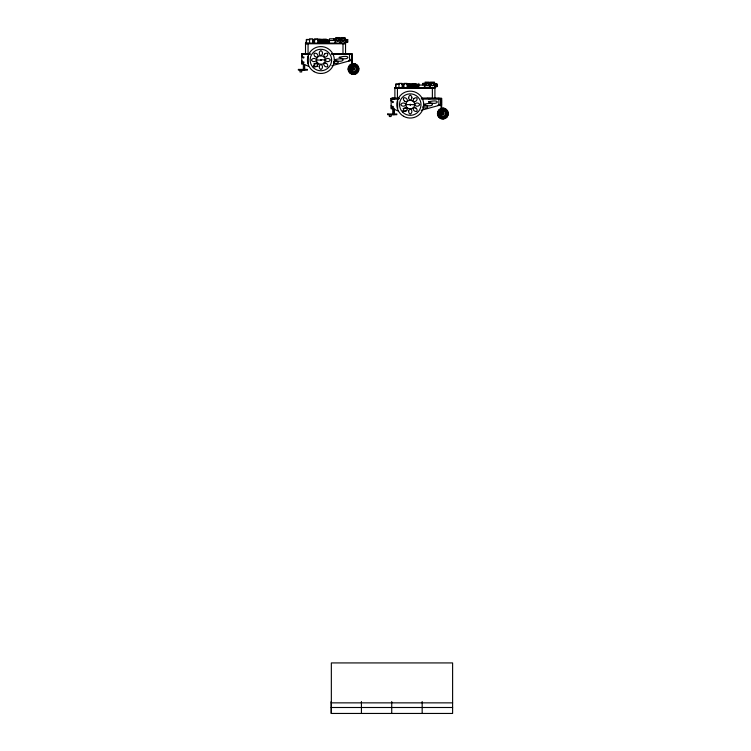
<?xml version="1.0" encoding="UTF-8"?>
<svg xmlns="http://www.w3.org/2000/svg" width="751" height="751" viewBox="0 0 751 751"><rect width="100%" height="100%" fill="white"/><g stroke="black" fill="none" stroke-linecap="round" stroke-linejoin="round"><path stroke-width="1.13" d="M299.987 70.134L299.987 71.965L301.724 71.965L301.724 70.134M303.366 69.421L303.366 70.134L303.366 63.6M303.366 53.697L303.366 54.297L303.366 53.697L301.78 54.297L309.928 54.297M303.545 53.697L303.488 54.297M304.39 54.297L304.39 53.697M304.559 54.297L304.559 53.697L304.606 54.297M305.516 53.697L305.516 43.117L345.544 43.117L345.544 53.706M308.06 43.117L308.06 53.697M309.59 43.117L309.59 38.817L312.773 38.817L312.773 43.117M314.547 43.117L314.547 38.817L317.739 38.817L317.739 43.117M318.809 39.305L318.809 43.117L318.809 39.305L320.039 39.305L320.142 43.117M319.804 43.117L319.804 39.737L317.607 39.737M320.386 43.117L320.386 42.14L322.864 42.14L322.864 43.117M320.574 43.117L320.555 41.098L322.705 41.098L322.705 42.14M321.09 42.14L321.09 41.098M321.606 43.117L321.606 42.14M322.151 43.117L322.151 39.305L323.183 39.305L323.183 43.117M323.446 40.732L323.446 39.737L324.441 40.732L323.446 39.737L322.451 40.732L324.441 40.732M323.719 43.117L323.719 39.305L324.751 39.305L324.751 42.863L325.286 42.863L325.286 39.305L326.328 39.305L326.328 43.117L326.328 39.305M324.751 43.117L324.751 39.305M325.286 43.117L325.286 39.305M327.154 41.211L327.154 39.615L328.206 39.615L328.206 41.211M327.323 39.737L327.314 43.117L327.314 41.53M329.473 43.117L329.473 40.479L333.632 40.479L333.641 38.77M335.03 43.117L335.03 38.77L329.473 38.808L329.473 40.573M339.396 54.297L339.396 53.697M340.503 43.117L340.503 39.249M340.55 54.297L340.55 53.697M342.991 43.117L342.991 53.706M344.268 43.755L344.268 43.117M345.544 42.225L347.657 42.178L347.657 39.521L345.544 39.615L347.657 39.747M345.544 42.169L347.657 42.075M345.544 38.62L345.544 43.755L305.516 43.755L305.516 43.117L306.793 43.117L306.793 43.755L305.516 43.755M347.413 42.216L347.413 39.906M351.703 60.981L351.703 53.706L352.303 54.297L352.303 70.209M332.055 54.222L352.303 54.297L351.646 54.297L351.787 53.706L332.055 53.706M352.303 60.287L351.703 60.465M352.303 57.902L351.703 58.08M389.356 114.706L389.356 116.527L391.102 116.527L391.102 114.706M392.745 114.706L392.745 108.172M392.745 98.268L392.745 98.869L392.745 98.268L391.149 98.869L398.133 98.785M392.914 98.869L392.914 98.268M393.759 98.869L393.759 98.268M393.937 109.336L393.937 114.706L393.937 108.172M394.885 98.268L394.885 87.689L434.913 87.689M398.959 87.689L398.959 83.389L402.142 83.389L402.142 87.689M403.925 87.689L403.925 83.389L407.108 83.389L407.108 87.689M408.178 83.877L408.178 87.689L408.178 83.877L409.408 83.877L409.408 87.689M409.182 87.689L409.182 84.309L406.986 84.309M409.52 87.689L409.52 84.309L410.553 84.309M409.764 87.689L409.764 86.703L412.243 86.703L412.243 87.689M409.952 87.689L409.924 85.67L415.697 85.642M410.459 86.703L410.459 85.67M410.985 87.689L410.985 86.703M411.52 87.689L411.52 83.877L412.552 83.877L412.552 87.689M412.825 85.304L412.825 84.309L413.688 85.304M413.088 87.689L413.088 83.877L414.13 83.877L414.13 87.426L414.665 87.426L414.665 83.877L415.697 83.877L415.697 87.689L415.697 83.877M414.13 87.689L414.13 83.877M414.665 87.689L414.665 83.877M416.523 85.783L416.523 84.187L417.584 84.187L417.584 85.783M418.842 87.689L418.842 85.051L423.01 85.051L423.01 83.342L424.399 83.342L424.399 87.689M428.765 98.869L428.765 98.268M429.919 98.869L429.919 98.268M429.872 87.689L429.872 83.812M432.369 87.689L432.369 98.268M433.637 88.327L433.637 87.689M434.913 98.268L434.913 83.192M437.026 86.299L434.913 86.787M437.026 84.187L434.913 84.14L437.026 84.084L437.026 86.365M441.672 104.858L441.081 105.037M441.672 102.474L441.081 102.643M323.643 40.732C323.559 38.752 321.935 40.779 324.31 40.235M413.012 85.304C412.402 83.417 411.041 85.642 413.782 85.041C410.515 86.065 412.881 82.826 413.782 85.304M320.977 60.399L320.771 59.658L325.221 60.024A2.863 2.863 0 0 1 327.258 58.484L327.783 58.437A2.863 2.863 0 0 1 330.346 60.033A2.863 2.863 0 0 1 327.783 61.62L327.258 61.573A2.863 2.863 0 0 1 325.221 60.024M410.243 104.98C409.68 104.201 411.079 104.802 414.599 104.596A2.863 2.863 0 0 1 416.636 103.056L417.162 103.009A2.863 2.863 0 0 1 419.725 104.596A2.863 2.863 0 0 1 417.162 106.191L416.636 106.144A2.863 2.863 0 0 1 414.599 104.596M323.193 40.732L323.446 39.737L324.31 40.732M412.562 85.304L413.257 84.441M322.949 40.732L323.446 39.737L324.15 40.732M412.327 85.304L412.825 84.309L413.529 85.304M322.742 40.732L323.446 39.737L323.944 40.732M412.121 85.304L412.825 84.309L413.322 85.304M411.848 97.696L411.801 98.221A2.863 2.863 0 0 1 410.253 100.258A2.863 2.863 0 0 1 408.713 98.221L408.666 97.696M322.592 40.732C322.329 39.381 324.723 39.934 323.099 40.028M354.153 63.657L353.496 67.665M442.874 113.185L442.874 113.983L443.522 108.219M301.799 54.147L309.928 54.072M412.571 84.441L413.069 84.441M320.602 60.296L321.146 59.751M409.971 104.868L410.515 104.323M409.971 104.323L410.515 104.868M331.839 65.741L349.515 60.859L349.515 53.697L350.069 53.706M421.208 110.313L438.894 105.431L438.894 98.268L439.448 98.268M326.028 63.197L326.892 63.779A2.863 2.863 0 0 1 327.577 66.717A2.844 2.844 0 0 1 324.648 66.041L324.31 65.637A2.844 2.844 0 0 1 323.972 63.112L324.995 62.953M415.866 108.022L416.261 108.351A2.863 2.863 0 0 1 416.955 111.289A2.844 2.844 0 0 1 414.026 110.613L413.688 110.209A2.844 2.844 0 0 1 413.341 107.684L415.857 108.013M323.953 63.093L326.018 63.187M413.322 107.665L414.374 107.515M349.694 54.297L350.069 54.297M323.7 39.869L323.202 39.869M337.781 53.706L338.081 53.706M304.559 69.421L304.606 70.134M394.885 88.327L396.162 88.327L396.162 87.689L394.885 87.689L394.885 88.327L434.913 88.327M427.159 98.268L427.45 98.268M309.572 39.456L306.314 39.456L306.314 43.117L306.633 39.737L309.928 39.737M316.884 39.456L320.142 39.456M312.125 39.737L315.411 39.737M320.142 39.737L321.184 39.737M323.202 39.775L323.7 39.775M322.968 39.869L323.934 39.869M347.657 39.916L345.544 39.906L345.544 41.061L347.413 41.061M322.742 40.028L324.15 40.028M345.544 40.01L347.657 40.103M326.234 40.178L326.995 40.178M334.186 40.113L336.157 40.113M321.128 40.545L322.123 40.545M322.489 40.47L324.413 40.47M322.864 42.14L323.183 41.07L323.183 42.863L323.719 42.863L323.719 39.305M322.864 41.07L326.328 41.07M324.056 41.211L329.032 41.211L329.032 43.117M347.657 41.746L345.544 41.643M345.544 41.84L347.657 41.925M318.809 42.863L320.574 42.863L320.574 39.305L321.606 39.305L321.606 42.863L322.151 42.863M301.78 53.828L309.928 53.781L301.78 53.697L301.78 64.248L302.371 63.572M332.055 53.875L349.515 53.875M301.78 53.931L309.928 53.997M332.055 53.931L349.515 53.931M332.055 54.072L349.515 54.072M301.78 55.292L302.371 55.292M301.78 55.452L302.371 55.452M352.303 55.687L351.703 55.687L351.703 70.209L353.496 70.209A1.192 1.192 0 0 0 354.341 68.172L351.703 65.037M301.78 56.053L302.371 56.053M301.78 56.644L302.371 56.644M351.703 56.888L352.303 56.888M351.703 59.273L352.303 59.273M316.546 60.033A2.863 2.863 0 0 0 314.509 58.484L313.984 58.437A2.863 2.863 0 0 0 311.421 60.033A2.863 2.863 0 0 0 313.984 61.62L314.509 61.573A2.863 2.863 0 0 0 316.546 60.033L320.884 60.033M351.703 60.662L348.52 60.662A3.182 3.182 0 0 0 351.703 57.48M301.78 61.066L302.371 61.066M301.78 61.657L302.371 61.657M333.463 61.817C339.884 60.014 339.884 64.811 333.463 63.009M313.796 63.844L318.217 63.844M313.223 66.351L317.908 66.351M398.95 84.028L395.683 84.028L395.683 87.689L396.002 84.309L399.297 84.309M406.253 84.028L409.52 84.028M401.494 84.309L404.789 84.309M412.571 84.337L413.069 84.337M414.702 84.309L416.692 84.309L416.692 87.689L416.692 86.102M434.913 84.243L437.026 84.319M434.913 84.478L437.026 84.487M423.555 84.685L425.535 84.685M410.497 85.116L411.501 85.116M411.858 85.041L413.782 85.041M434.913 85.633L436.782 85.633M413.425 85.783L418.401 85.783L418.401 87.689M408.178 87.426L409.952 87.426L409.952 83.877L410.985 83.877L410.985 87.426L411.52 87.426M399.297 98.287L391.149 98.268L391.149 108.811L391.75 108.811L391.75 107.628M421.424 98.287L441.025 98.268M391.149 98.447L399.297 98.39M391.149 98.569L399.297 98.569M391.149 98.71L399.297 98.634M421.424 98.71L438.894 98.71M421.424 98.785L441.672 98.869L441.672 114.781M391.149 99.864L391.75 99.864M391.149 100.024L391.75 100.024M441.672 100.258L441.081 100.258L441.156 98.278M391.149 100.615L391.75 100.615M391.149 101.216L391.75 101.216M441.081 101.451L441.672 101.451M441.081 103.845L441.672 103.845M405.915 104.596A2.863 2.863 0 0 0 403.878 103.056L403.353 103.009A2.863 2.863 0 0 0 400.79 104.596A2.863 2.863 0 0 0 403.353 106.191L403.878 106.144A2.863 2.863 0 0 0 405.915 104.596L410.253 104.596M437.899 105.234L441.081 105.553L441.081 100.258L441.081 114.781L442.874 114.781A1.192 1.192 0 0 0 443.71 112.744L441.081 109.608M391.149 105.628L391.75 105.628M391.149 106.229L391.75 106.229M422.832 106.389C429.262 104.586 429.262 109.383 422.832 107.581M403.165 108.416L407.586 108.416M402.602 110.923L406.113 110.923M331.163 702.861L452.609 702.861M331.163 707.498L452.609 707.498M441.672 98.869L441.081 98.268L441.672 98.785M301.78 63.253L308.539 66.351M391.149 107.815L397.917 110.923M320.602 59.751L321.146 60.296M434.463 87.689L434.463 82.122L430.361 82.122L430.361 87.689M429.272 87.689L429.272 82.122L425.085 82.122L425.085 87.689M423.01 83.38L423.01 85.051M422.165 701.537L422.165 713.45M418.842 83.38L418.842 85.145M413.088 83.877L413.088 87.426L412.552 87.426L412.552 85.642M412.243 85.642L412.243 86.703M409.408 83.877L409.408 87.426M403.475 87.689L403.475 85.304L402.592 85.304L402.592 87.689M397.636 100.775L397.636 108.416M397.439 88.327L397.439 98.268M391.731 701.537L391.731 713.45M361.428 701.537L361.428 713.45M345.094 43.117L345.094 37.55L340.992 37.55L340.992 43.117M339.903 43.117L339.903 37.55L335.706 37.55L335.706 43.117M333.632 38.808L333.632 40.479M331.341 713.45L331.341 662.926L452.609 662.926L452.609 713.45L331.163 713.45L331.163 701.537M320.884 55.649L320.884 55.687A2.863 2.863 0 0 1 319.344 53.65L319.288 53.124A2.863 2.863 0 0 1 320.884 50.561A2.863 2.863 0 0 1 322.479 53.114L322.423 53.65A2.863 2.863 0 0 1 320.884 55.687M320.039 39.305L320.039 42.863M314.096 43.117L314.096 40.732L313.214 40.732L313.214 43.117M308.257 56.203L308.257 63.844M440.987 111.702A2.657 2.657 0 0 0 441.344 115.767A2.657 2.657 0 0 0 445.277 114.715A2.657 2.657 0 0 0 443.559 111.017L442.874 110.923A2.657 2.657 0 0 0 442.179 111.017M441.081 102.052A3.182 3.182 0 0 1 438.312 105.206M408.666 97.686A2.863 2.863 0 0 1 410.253 95.133A2.863 2.863 0 0 1 411.848 97.686M351.618 67.139A2.657 2.657 0 0 0 351.975 71.195A2.657 2.657 0 0 0 355.908 70.143A2.657 2.657 0 0 0 354.181 66.445L353.496 66.36A2.657 2.657 0 0 0 352.81 66.445M314.125 66.783A2.901 2.901 0 0 1 313.984 65.731M298.391 69.421L298.391 70.134L307.441 70.134L307.441 69.421L298.391 69.421M304.559 64.764L304.559 70.134L304.559 64.764M387.769 113.983L387.769 114.706L396.819 114.706L396.819 113.983L387.769 113.983M393.937 98.268L393.937 98.869L393.937 98.268M436.782 84.478L436.782 86.787L436.782 84.478M316.556 59.376C315.504 64.905 324.582 66.276 325.211 60.681C326.263 55.152 317.185 53.79 316.556 59.376M405.925 103.948C404.883 109.477 413.961 110.838 414.58 105.253C415.632 99.723 406.554 98.353 405.925 103.948M319.344 66.407L319.288 66.933A2.863 2.863 0 0 0 320.884 69.496A2.863 2.863 0 0 0 322.479 66.933L322.423 66.407A2.863 2.863 0 0 0 320.884 64.37A2.863 2.863 0 0 0 319.344 66.407M408.713 110.979L408.666 111.505A2.863 2.863 0 0 0 410.253 114.068A2.863 2.863 0 0 0 411.848 111.505L411.801 110.979A2.863 2.863 0 0 0 410.253 108.942A2.863 2.863 0 0 0 408.713 110.979M302.991 57.329C303.723 59.601 304.765 55.715 302.991 57.329M302.991 62.258C303.723 64.539 304.765 60.653 302.991 62.258M334.42 59.789C343.507 64.52 348.211 56.118 334.42 59.789M339.199 57.329C348.286 62.051 352.979 53.65 339.199 57.329M353.111 68.914L353.881 69.12L353.111 68.914M392.36 101.892C393.092 104.173 394.134 100.287 392.36 101.892M392.36 106.83C393.092 109.111 394.134 105.224 392.36 106.83M423.789 104.361C432.886 109.083 437.58 100.69 423.789 104.361M428.568 101.892C437.655 106.623 442.358 98.221 428.568 101.892M336.992 38.292L336.176 39.709L336.992 41.117L338.626 41.117L339.433 39.709L338.626 38.292L336.992 38.292M337.208 38.677L336.617 39.709L337.208 40.742L338.401 40.742L339.001 39.709L338.401 38.677L337.208 38.677M426.361 82.863L425.545 84.272L426.361 85.689L427.995 85.689L428.812 84.272L427.995 82.863L426.361 82.863M426.577 83.239L425.986 84.272L426.577 85.314L427.779 85.314L428.37 84.272L427.779 83.239L426.577 83.239M324.639 54.025L324.301 54.429A2.863 2.863 0 0 0 323.953 56.963A2.863 2.863 0 0 0 326.488 56.607L326.892 56.269A2.863 2.863 0 0 0 327.577 53.34A2.863 2.863 0 0 0 324.639 54.025M317.466 65.628L317.129 66.032A2.863 2.863 0 0 1 314.19 66.726L314.068 66.21A2.854 2.854 0 0 1 314.876 63.788L315.289 63.45A2.854 2.854 0 0 1 317.814 63.093A2.863 2.863 0 0 1 317.466 65.628M414.017 98.588L413.679 99.001A2.863 2.863 0 0 0 413.322 101.526A2.863 2.863 0 0 0 415.857 101.178L416.261 100.841A2.863 2.863 0 0 0 416.955 97.902A2.863 2.863 0 0 0 414.017 98.588M406.835 110.2L406.498 110.604A2.863 2.863 0 0 1 403.559 111.289L403.447 110.772A2.854 2.854 0 0 1 404.254 108.351L404.658 108.013A2.854 2.854 0 0 1 407.192 107.665A2.863 2.863 0 0 1 406.835 110.2M438.894 98.39L421.424 98.447L438.894 98.503M354.904 63.751L353.496 63.572A5.454 5.454 0 0 0 348.558 71.326A5.454 5.454 0 0 0 357.673 72.518A5.454 5.454 0 0 0 354.904 63.751M354.857 63.938L353.496 63.76A5.257 5.257 0 0 0 348.736 71.242A5.257 5.257 0 0 0 357.523 72.396A5.257 5.257 0 0 0 354.857 63.938M354.716 64.483L353.496 64.323A4.694 4.694 0 0 0 349.243 70.998A4.694 4.694 0 0 0 357.091 72.03A4.694 4.694 0 0 0 354.716 64.483M354.481 65.346L353.496 65.215A3.802 3.802 0 0 0 350.05 70.622A3.802 3.802 0 0 0 356.406 71.467A3.802 3.802 0 0 0 354.481 65.346M444.282 108.322L442.874 108.135A5.454 5.454 0 0 0 437.927 115.889A5.454 5.454 0 0 0 447.042 117.09A5.454 5.454 0 0 0 444.282 108.322M444.235 108.51L442.874 108.332A5.257 5.257 0 0 0 438.105 115.814A5.257 5.257 0 0 0 446.901 116.968A5.257 5.257 0 0 0 444.235 108.51M444.085 109.055L442.874 108.895A4.694 4.694 0 0 0 438.622 115.57A4.694 4.694 0 0 0 446.469 116.602A4.694 4.694 0 0 0 444.085 109.055M443.85 109.918L442.874 109.787A3.802 3.802 0 0 0 439.419 115.194A3.802 3.802 0 0 0 445.784 116.029A3.802 3.802 0 0 0 443.85 109.918M404.658 101.188L404.245 100.85A2.863 2.863 0 0 1 403.559 97.912A2.863 2.863 0 0 1 406.498 98.597L406.835 99.001A2.863 2.863 0 0 1 407.183 101.535A2.863 2.863 0 0 1 404.658 101.188M315.279 56.616L314.876 56.278A2.863 2.863 0 0 1 314.19 53.34A2.863 2.863 0 0 1 317.129 54.025L317.466 54.429A2.863 2.863 0 0 1 317.814 56.963A2.863 2.863 0 0 1 315.279 56.616M402.658 112.19A10.739 10.739 0 0 0 420.635 107.384A10.739 10.739 0 0 0 407.474 94.222A10.739 10.739 0 0 0 402.658 112.19M403.531 116.245A13.443 13.443 0 0 0 423.705 104.596A13.443 13.443 0 0 0 403.531 92.955A13.443 13.443 0 0 0 403.531 116.245M431.675 85.548A1.474 1.474 0 0 0 433.89 84.272A1.474 1.474 0 0 0 431.675 83.004A1.474 1.474 0 0 0 431.675 85.548M431.6 85.088A1.155 1.155 0 0 0 433.534 84.572A1.155 1.155 0 0 0 432.116 83.164A1.155 1.155 0 0 0 431.6 85.088M313.289 67.628A10.739 10.739 0 0 0 331.257 62.812A10.739 10.739 0 0 0 318.105 49.65A10.739 10.739 0 0 0 313.289 67.628M314.162 71.674A13.443 13.443 0 0 0 334.326 60.033A13.443 13.443 0 0 0 314.162 48.383A13.443 13.443 0 0 0 314.162 71.674M342.306 40.986A1.474 1.474 0 0 0 344.512 39.709A1.474 1.474 0 0 0 342.306 38.432A1.474 1.474 0 0 0 342.306 40.986M342.465 40.704A1.155 1.155 0 0 0 344.193 39.709A1.155 1.155 0 0 0 342.465 38.705A1.155 1.155 0 0 0 342.465 40.704"/></g></svg>
